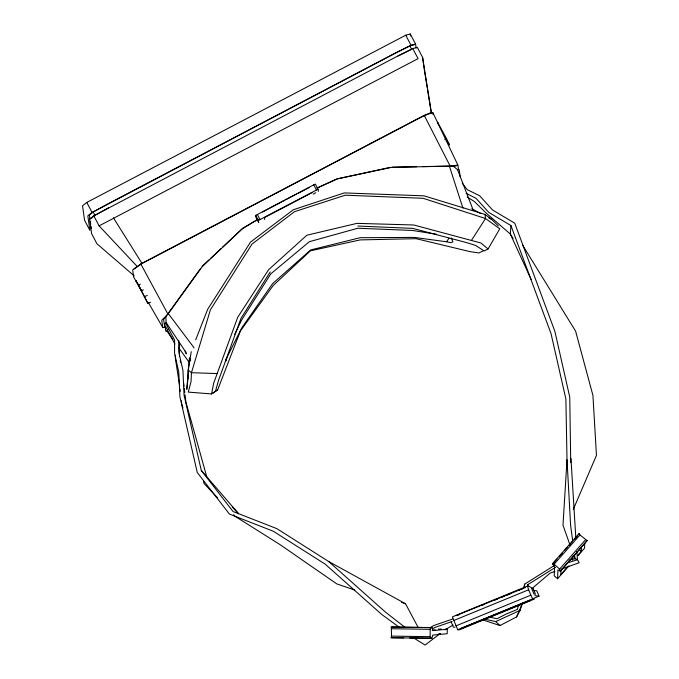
<?xml version="1.0" encoding="UTF-8"?>
<svg xmlns="http://www.w3.org/2000/svg" width="679" height="679" viewBox="0 0 679 679"><rect width="100%" height="100%" fill="white"/><g stroke="black" fill="none" stroke-linecap="round" stroke-linejoin="round"><path stroke-width="1.02" d="M178.721 340.366L178.704 351.663L182.923 370.293L184.051 395.153L201.29 470.437L233.033 511.516L276.888 528.661L328.653 561.508L405.533 603.75L418.213 627.583M179.485 356.577L179.511 343.234M175.352 355.176L175.335 358.206L179.655 386.02M391.537 636.104L391.291 627.031L432.022 627.557L432.82 630.613L447.257 629.238L447.206 633.711L432.769 635.086L431.895 638.268L391.163 637.742L391.537 636.104L430.104 636.69L430.97 638.345M430.104 636.69L430.197 629.323L431.097 627.634L432.022 627.557M189.433 357.782L186.776 389.39L188.041 378.61L188.168 370.072L191.266 351.646M554.548 567.967L554.217 575.817L557.561 578.746L568.917 565.904M557.561 578.746L557.943 569.851L560.421 571.345L587.14 540.586L579.942 534.959L579.094 533.558L552.434 563.757L554.599 566.923M560.981 570.368L560.803 574.544L567.585 566.88M572.584 560.226L572.762 556.059M577.956 555.133L581.334 551.306L581.513 547.13M584.738 543.489L584.534 548.208L577.931 555.694M570.716 462.577L569.757 397.173L554.93 331.53L514.75 223.204L492.538 209.964L479.637 195.747L467.228 189.636L462.204 183.109M466.125 193.362L475.987 198.276L488.812 212.425L510.922 225.538L551.009 333.55L565.879 398.955L567.007 459.768L562.993 525.24L570.071 545.186M510.922 225.538L510.328 234.051L531.139 279.417M527.761 586.546L527.923 584.526L555.643 567.262M524.4 587.191L524.689 584.118L554.412 565.437M560.421 571.345L559.657 569.061L554.106 564.215L552.434 563.757M188.041 378.61L188.423 375.495M190.179 360.982L190.434 358.911M211.542 393.939L213.715 383.058L237.735 317.254L268.638 269.665L306.866 235.223L356.959 223.366L413.74 224.978L480.885 242.989L488.082 248.964L499.769 228.798L485.519 218.528L423.127 198.293L345.272 195.196L294.448 211.695L252.045 244.075L210.405 309.811L191.436 372.712L191.054 381.513L188.287 392.097L211.542 393.939L217.653 389.848L240.519 330.758L273.187 285.519L310.422 250.831L360.184 239.908L416.151 238.677L469.91 251.612L478.754 252.961L483.737 250.687L475.724 245.492L467.067 242.734L412.671 228.373L357.841 226.039M212.705 393.336L215.455 391.342L218.545 380.325L240.969 318.392L270.183 271.999M518.824 604.361L517.356 609.419L506.61 613.833L496.926 618.756L488.838 616.931M523.509 588.167L524.689 584.118M481.988 619.621L499.948 625.546L516.566 616.931L520.063 610.345L522.176 603.393M527.311 586.512L527.923 584.526M195.696 339.789L207.706 309.251L250.568 242.047L293.311 209.752L344.27 192.921L424.027 195.841L485.01 214.445L491.655 219.427L498.403 226.005M573.339 509.258L596.459 455.388L592.937 395.45L575.597 331.14L522.507 245.051M516.566 616.931L522.745 602.893M234.671 334.34L241.571 320.098L270.794 273.866L309.344 241.69L357.808 228.246L412.543 230.461L436.427 234.23M200.237 268.943L165.854 316.677L166.1 322.483L164.751 324.002L165.769 331.182L166.873 331.038L167.942 329.247M471.642 240.103L485.519 218.528L485.01 214.445M225.572 359.123L225.852 360.863L227.278 356.764L241.817 327.83L272.627 283.593L310.685 249.94L360.159 237.701L414.283 237.412L446.604 241.783L448.929 238.304M165.133 327.244L162.79 327.575L161.763 320.344L167.917 314.088L202.367 266.457L242.632 228.441L257.918 219.3M165.854 316.677L163.614 319.453L164.632 326.641M552.375 564.317L556.907 559.173M559.598 556.135L562.288 553.088M564.886 550.143L567.203 547.52M569.214 545.237L572.575 541.426M574.595 539.143L577.218 536.172M554.106 564.215L579.942 534.959M559.657 569.061L585.485 539.797M560.489 570.784L587.14 540.586M202.079 266.372L208.954 259.938M210.482 258.512L221.167 248.506M222.695 247.071L242.547 228.492L257.859 219.376M531.988 588.574L550.041 573.161L554.896 571.421M133.941 269.054L142.047 263.469L422.992 116.177L430.588 113.291M414.003 44.831L409.904 45.943L396.29 52.69L106.722 204.498L93.201 211.984L89.382 215.022L89.976 219.173M91.13 218.349L94.95 215.311L108.47 207.825M415.556 43.999L410.269 33.95L405.745 35.215L86.768 202.444L82.541 205.771L84.603 220.327L89.891 230.376L87.829 215.82L92.055 212.493L396.544 52.427L411.033 45.264L415.556 43.999L416.142 48.158M431.454 113.07L422.593 57.375L417.305 47.326L412.781 48.591L398.293 55.754L93.812 215.82L89.577 219.147L91.64 233.703L96.927 243.744L134.221 275.912M440.017 633.634L425.113 645.05L414.894 638.718L416.745 637.691M444.983 629.832L453.114 625.062M215.455 391.342L217.653 389.848M150.551 302.274L147.793 303.224L138.669 285.188L140.298 284.153M458.469 169.224L457.884 165.09L432.812 112.553L429.281 113.24L424.239 115.388L140.799 263.987L132.66 269.919L133.687 277.151L141.622 290.909M444.796 139.382L446.434 138.38L437.573 122.212L438.447 124.282M258.232 221.821L255.983 217.543L255.677 215.396L313.715 184.858L315.37 184.102L318.069 189.229L318.375 191.376M258.682 222.67L258.376 220.531L260.006 219.555L318.069 189.229M430.248 627.583L433.83 625.495L452.732 618.993M432.43 628.898L435.205 627.345L452.087 621.54M93.812 215.82L99.092 225.869L418.069 58.64L412.781 48.591M141.639 290.748L143.345 289.831M262.637 211.984L284.611 200.28M313.223 194.075L315.794 192.726M484.246 250.967L488.082 248.964M285.528 199.796L296.545 194.109M298.378 193.167L309.386 187.48M312.094 192.607L264.42 217.603L264.691 219.521M398.038 56.017L411.661 49.27L409.904 45.943M483.414 618.883L495.789 621.582L520.063 610.345M317.076 188.066L337.098 178.917L390.298 167.382M317.085 188.007L337.115 178.908L391.325 167.39L450.169 166.117L457.884 165.09M144.661 296.587L147.318 295.416M533.287 588.854L531.742 588.659L533.932 594.04L535.476 594.235L533.287 588.854L528.975 586.257L527.43 586.062L452.426 616.846L457.671 629.713L459.208 629.908L534.22 599.124L532.676 598.929L457.671 629.713M456.076 615.539L525.317 587.573M456.925 615.641L459.649 614.529M481.589 605.515L484.5 604.327M494.83 600.083L497.741 598.895M501.62 597.299L504.539 596.103M506.475 595.305L511.329 593.31M518.06 590.552L522.601 588.685M453.657 620.555L528.661 589.771L527.43 586.062M455.847 625.928L530.859 595.144L532.676 598.929M533.626 598.369L538.999 596.162L536.817 590.815L533.618 590.407M561.694 568.985L579.179 562.713L577.464 559.725L576.836 551.467M567.449 562.933L577.464 559.725L575.062 558.52L569.053 560.277M391.163 637.742L403.725 637.836M432.183 630.137L435.307 629.84M438.43 629.543L441.554 629.246L438.405 629.102M438.379 634.025L440.459 633.821M422.983 166.593L453.148 166.058L457.553 169.682L459.191 169.64L460.209 176.82M392.377 167.136L416.651 166.703M391.291 627.031L431.097 627.634M445.339 629.204L447.257 629.238M391.622 628.737L430.197 629.323M409.743 637.929L431.895 638.268M453.148 166.058L456.084 166.117M217.085 373.552L191.436 372.712L188.168 370.072M534.857 595.636L538.999 596.162M454.896 627.303L453.351 627.116L451.162 621.735M446.604 241.783L450.864 242.692L452.859 241.851L451.348 237.922M354.794 590.059L336.776 583.889L280.257 544.77L234.951 516.235L233.517 514.707M401.569 602.392L405.533 603.75M471.761 208.708L480.8 213.579M488.939 217.967L491.655 219.427M467.245 197.088L474.281 201.434L486.308 213.198L510.328 234.051L513.137 238.55M399.49 627.438L381.513 614.283L325.105 564.096L273.365 531.267L229.434 514.088L197.266 472.516L179.91 396.842L178.781 371.999L174.554 353.318L174.605 340.128L165.956 323.764M405.125 627.464L385.188 611.889L328.653 561.508M579.323 549.54L581.334 551.306M495.789 621.582L499.948 625.546M232.218 506.941L238.626 513.723L201.29 470.437M217.696 497.953L204.031 483.482L203.462 481.445M99.092 225.869L137.166 266.431M168.265 313.494L194.126 347.894M147.793 303.224L135.8 280.427L138.669 285.188M166.873 331.038L172.797 339.415M178.721 347.792L189.373 362.62M166.1 322.483L184.136 349.626L186.309 353.878L185.46 350.899M113.469 217.9L142.047 263.469M148.506 302.826L162.79 327.575M447.13 141.003L449.566 145.009L446.434 138.38M140.799 263.987L167.917 314.088M165.786 326.862L174.91 344.143M405.745 35.215L411.033 45.264M313.715 184.858L316.414 189.984M257.307 214.428L260.006 219.555M255.677 215.396L258.376 220.531M93.201 211.984L94.95 215.311M86.768 202.444L92.055 212.493M424.239 115.388L450.169 166.117M528.661 589.771L530.859 595.144M473.322 210.465L457.553 169.682M573.967 556.16L575.028 559.148M449.371 166.117L462.934 208.139M206.883 477.252L185.944 402.163L185.053 394.805M181.811 403.912L182.948 407.986M180.215 360.617L180.58 362.628M424.655 71.923L427.167 87.464M427.507 89.543L431.352 113.368M432.812 112.553L433.109 114.624M422.593 57.375L424.511 70.888M410.269 33.95L410.566 36.029M90.273 221.244L90.714 224.35M91.011 226.43L91.309 228.5M572.694 540.9L570.615 525.351L567.007 459.768M574.646 555.414L575.062 558.52M183.661 383.236L184.043 386.393M184.298 388.498L184.798 392.7M180.037 389.177L180.283 391.282M181.429 400.754L181.683 402.859M579.094 533.558L579.136 534.008M575.817 538.048L570.971 458.367M529.713 600.329L461.321 628.398L530.562 600.431L529.713 600.329"/></g></svg>
